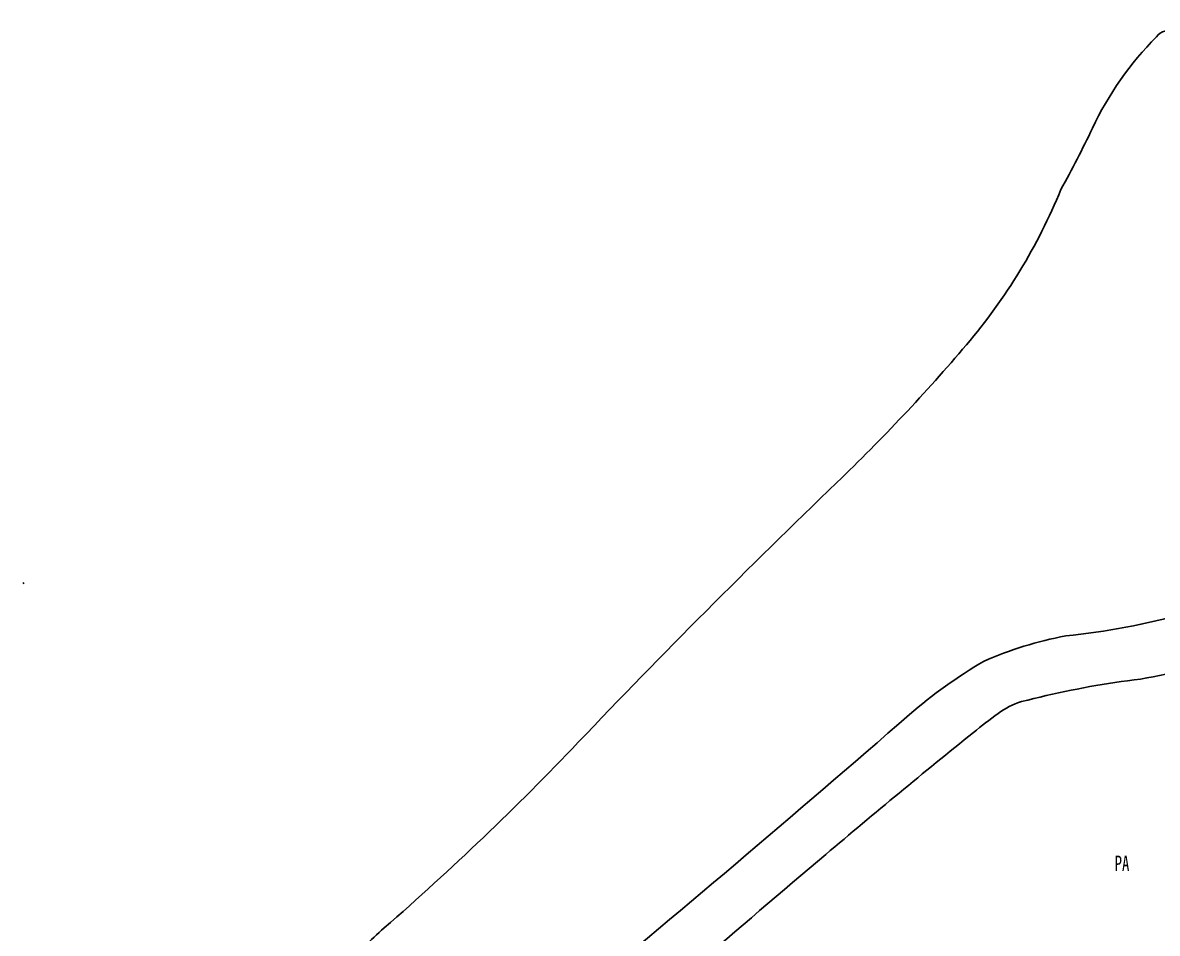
# Model space of a CAD drawing. Header units: millimetres. Extents: x -2430464 to 225692, y -180 to 1805330.
# Drawn here: x -184603 to -73847, y 1276778 to 1365730 of the extents above; entities that cross this region are included whole.
import ezdxf

# ---------------------------------------------------------------- set-up
doc = ezdxf.new("R2010")
doc.units = ezdxf.units.MM
doc.header["$LTSCALE"] = 1000
for name, color, linetype in [('LP-001-道路边线', 4, 'CONTINUOUS'), ('LP-002-文字说明', 254, 'CONTINUOUS'), ('LP-003设计水位线', 172, 'CONTINUOUS'), ('LP-006铺装分隔线', 35, 'CONTINUOUS'), ('LP-10铺装填充', 251, 'CONTINUOUS')]:
    doc.layers.add(name, color=color, linetype=linetype)
doc.styles.add('STYLE1', font='', dxfattribs={"width": 0.7})
doc.styles.get('STYLE1').set_extended_font_data('SimSun')

msp = doc.modelspace()

# ---------------------------------------------------------------- hatches: boundary and pattern name
at = {"layer": 'LP-10铺装填充'}
h = msp.add_hatch(dxfattribs=at)
h.set_pattern_fill('-600X200', color=256, scale=2500, pattern_type=2)
h.set_pattern_definition([(210.7031794559915, (94644.19562783837, 1222099.198271198), (1276.47658006669, -2149.559848094778), [208.333325, -208.33325]), (210.7031794559915, (94982.88518837094, 1221936.876329346), (1276.47658006669, -2149.559848094778), [208.333325, -208.33325]), (210.7031794559915, (94963.31476709247, 1221561.808305187), (1276.47658006669, -2149.559848094778), [208.333325, -208.33325]), (210.7031794559915, (95302.00432756543, 1221399.486363335), (1276.47658006669, -2149.559848094778), [208.333325, -208.33325]), (210.7031794559915, (95282.43390628695, 1221024.418339176), (1276.47658006669, -2149.559848094778), [208.333325, -208.33325]), (210.7031794559915, (95621.12347653508, 1220862.096420212), (1276.47658006669, -2149.559848094778), [208.333325, -208.33325]), (210.7031794559915, (95601.553055197, 1220487.028396053), (1276.47658006669, -2149.559848094778), [208.333325, -208.33325]), (210.7031794559915, (95940.24261572957, 1220324.706454201), (1276.47658006669, -2149.559848094778), [208.333325, -208.33325]), (120.7031794559915, (95940.24261572957, 1220324.706454201), (-358.2599818476626, -212.7461009327034), []), (120.7031794559915, (95761.11263152957, 1220218.333396835), (-358.2599818476626, -212.7461009327034), [])])
edge = h.paths.add_edge_path()
edge.add_line((10124.38084849715, 1302059.6942486), (10439.39835968614, 1303735.349858684))
edge.add_arc((24925.60262027383, 1215967.217773361), 99324.57716753814, 131.3142506660975, 133.1419088232065, ccw=False)
edge.add_arc((-2107.991865664721, 1246723.48130743), 58376.28077553461, 77.588000340365, 131.3142506648132, ccw=False)
edge.add_arc((-2115.595168381929, 1246671.745417995), 56724.26190255526, 77.53869250456184, 134.0951235464403)
edge.add_line((-41587.2677821815, 1287410.289199753), (-55930.97299298644, 1279675.757178707))
edge.add_line((-55930.9729937017, 1279675.757178707), (-61534.53731992841, 1276349.711302204))
edge.add_line((-61534.53731992841, 1276349.711302204), (-65409.76010742784, 1274592.853767795))
edge.add_line((-65409.76010742784, 1274592.853767795), (-68275.91543206573, 1273027.827123566))
edge.add_line((-68275.91543206573, 1273027.827123566), (-110198.3502514064, 1250675.274704857))
edge.add_line((-110198.3502514064, 1250675.274704857), (-110198.3502505124, 1250675.274706287))
edge.add_line((-110198.3502505124, 1250675.274706287), (-111367.0151074827, 1251978.706924362))
edge.add_line((-111367.0151074827, 1251978.706924362), (-111367.0151083767, 1251978.706922932))
edge.add_line((-111367.0151083767, 1251978.706922932), (-43025.3047939837, 1288417.708348198))

# ---------------------------------------------------------------- linework, layer by layer
at = {"layer": 'LP-001-道路边线'}
for points in [[(-160288.1175884306, 1268173.759428425), (-158277.3726445735, 1270189.604208393, 0.00696093194925495), (-152032.2547338307, 1263706.36689846, 0.02315024851282128), (-147431.707398802, 1259472.722235126, 0.06890689696687194), (-144697.0330286324, 1257758.214140339, 0.1470232361306028), (-139740.0047186315, 1257107.875400944, 0.1156340541269816), (-137209.4780975282, 1258153.241577072, 0.02606369623719637), (-131901.0777949989, 1262394.482498569, -0.00343721092232271), (-106215.6936610043, 1284478.722160263, -0.006278967281326064), (-91796.24599602818, 1296397.141952915, -0.0114436843499912), (-89393.76847019792, 1298243.607072754, -0.08038948262039322), (-87100.51018747687, 1299414.159070892, -0.02590407198208799), (-77384.9151507914, 1301376.691305084, 0.07509737545461327), (-67569.63057383895, 1303872.885363979, 0.02181305998976227), (-53513.27397957444, 1312202.590777321, -0.00827596505068791), (-28688.92960759997, 1327836.263620777, 0.002756895479847386), (-21339.22302690148, 1332352.380033417, -0.05421204434812365), (-16161.8311906755, 1334841.742471619, 0.1623475614242371), (-5100.684909552336, 1342551.96133749, 0.0001685118640825431), (3748.575637370348, 1354441.751330776, -8.132403399774617e-05), (12276.34010371566, 1365903.754431648, -0.002679901463524281), (26428.26997646689, 1384707.362285538, -0.8750380001849134)], [(-72149.49038007855, 1364677.187794132, 0.426112754289583), (-73925.40147677064, 1364346.890070362, 0.08581952242869674), (-80184.34433183074, 1355418.13522665, -0.01760141686149857), (-83262.79932758212, 1349437.502932949, 0.0845751681700714)], [(-83262.79932758212, 1349437.502932949, -0.0795268743576565), (-92473.85933497548, 1334267.884541435, -0.02514028653049884), (-105138.2149416506, 1320800.822313709, 0.01105467020911855), (-130375.1983369291, 1295434.959996147, -0.02313275193855265), (-149312.1449219882, 1277298.985341473, 0.03824614214085323), (-153077.9841171801, 1273467.842263145, 0.3103774914191905), (-153145.6170087159, 1272783.067005081, -0.489321324796249)], [(-153162.9958926141, 1272842.277004166, 0.06797642839755738), (-145300.7182653844, 1263664.375109119, 0.03882883949220337), (-143701.8841491044, 1262451.229149265, 0.1696591050299051), (-141729.6961188614, 1261978.303513927, 0.1293894030009808), (-140440.1498430669, 1262460.916557236, 0.01976057091294801), (-138357.8518531024, 1264060.307783527, -0.0009686568879260124), (-132227.1832335293, 1269146.579203052, 0.006400736187072092), (-98027.31094309688, 1298153.308707638, -0.04702006960685209), (-90800.93930765986, 1303336.880073948, -0.05779882496285073), (-82784.22536686063, 1305825.213902397, 0.03987245874190007), (-71115.30478128791, 1308010.754596157, 0.02738916491129579)]]:
    msp.add_lwpolyline(points, format="xyb", dxfattribs=at)
at = {"layer": 'LP-003设计水位线', "color": 172}
msp.add_spline([(117622.4396097362, 1421253.795239372, -399665.2262947477), (118620.3277350366, 1414466.517782135, -399665.2262947477), (116583.7114051282, 1400509.596323891, -399665.2262947477), (106894.853494972, 1380994.314585609, -399665.2262947477), (83476.73990854621, 1359541.679819984, -399665.2262947477), (67422.02872690558, 1350410.212534828, -399665.2262947477), (58475.66483530402, 1332085.348277016, -399665.2262947477), (29852.80625376105, 1317412.246226234, -399665.2262947477), (7796.606241554022, 1293910.441050453, -399665.2262947477), (-16649.82503286004, 1284809.594370766, -399665.2262947477), (-25556.4588829577, 1285963.554819984, -398665.2262947477), (-33325.46443715692, 1285510.362925453, -398665.2262947477), (-42256.38094106317, 1278115.282359047, -398665.2262947477), (-52487.75002065301, 1273796.204722328, -398665.2262947477), (-66116.25075307488, 1268043.060191078, -398665.2262947477), (-110633.4320885241, 1234741.43885891, -399665.2262947477)], degree=3, dxfattribs=at)
at = {"layer": 'LP-006铺装分隔线', "linetype": 'Continuous', "elevation": -432010.2262947477, "flags": 128}
msp.add_lwpolyline([(-184602.9865464866, 1310960.997690124), (-184462.6658304036, 1311014.783022327)], dxfattribs=at)

# ---------------------------------------------------------------- texts
at = {"layer": 'LP-002-文字说明', "color": 3, "insert": (-78004.90279266238, 1284367.731685085), "char_height": 1500, "width": 10368.11015280546, "attachment_point": 1, "style": 'STYLE1'}
msp.add_mtext('PA', dxfattribs=at)

doc.saveas('drawing.dxf')
